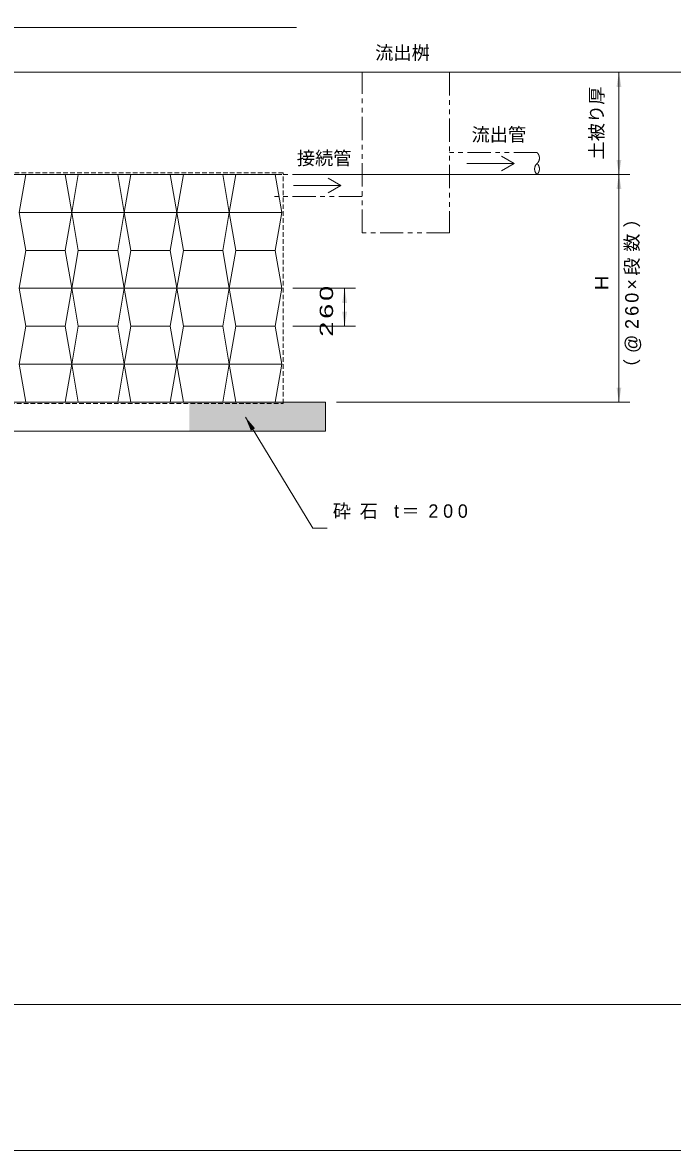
# Model space of a CAD drawing. Units: millimetres, scale not verified. Extents: x 0 to 41050, y -244 to 28700.
# Drawn here: x 8946 to 13402, y 0 to 7728 of the extents above; entities that cross this region are included whole.
import ezdxf
from ezdxf.enums import TextEntityAlignment as Align

# ---------------------------------------------------------------- set-up
doc = ezdxf.new("R2010")
doc.units = ezdxf.units.MM
doc.header["$LTSCALE"] = 50
doc.linetypes.add('USER1', pattern=[6.35, 3.175, -0.635, 0.635, -0.635, 0.635, -0.635])
doc.linetypes.add('USER3', pattern=[0.9525, 0.635, -0.3175])
for name, color, linetype, lineweight in [('P01-SSBB本体', 131, 'Continuous', 13), ('P02-SSBB補助部材', 41, 'Continuous', 13), ('P03-附帯工事', 7, 'USER1', 15), ('P04-寸法線', 142, 'Continuous', 13), ('P05-文字注釈', 7, 'Continuous', 20), ('V-nasSTD', 7, 'Continuous', 13)]:
    doc.layers.add(name, color=color, linetype=linetype, lineweight=lineweight)
doc.styles.add('標準ベクトル', font='')
doc.styles.get('標準ベクトル').set_extended_font_data('標準ベクトル')

# ---------------------------------------------------------------- blocks, each defined once
blk = doc.blocks.new('filled_arrow')
at = {"color": 0, "linetype": 'Continuous', "lineweight": -2}
blk.add_solid([(7.5, 1.25), (0, 0), (7.5, -1.25)], dxfattribs=at)

msp = doc.modelspace()

# ---------------------------------------------------------------- hatches: boundary and pattern name
at = {"layer": 'P03-附帯工事'}
msp.add_hatch(color=256, dxfattribs=at).paths.add_polyline_path([(11023.27, 5127.66), (10088.61, 5127.66), (10088.61, 4927.66), (11023.27, 4927.66)])

# ---------------------------------------------------------------- linework, layer by layer
at = {"layer": 'P01-SSBB本体'}
for p, q in [((8968.27, 6687.66), (8923.27, 6427.66)), ((9238.27, 6687.66), (8968.27, 6687.66)), ((9283.27, 6427.66), (9238.27, 6687.66)), ((9328.27, 6687.66), (9283.27, 6427.66)), ((9598.27, 6687.66), (9328.27, 6687.66)), ((9643.27, 6427.66), (9598.27, 6687.66)), ((9688.27, 6687.66), (9643.27, 6427.66)), ((9958.27, 6687.66), (9688.27, 6687.66)), ((10003.27, 6427.66), (9958.27, 6687.66)), ((10048.27, 6687.66), (10003.27, 6427.66)), ((10318.27, 6687.66), (10048.27, 6687.66)), ((10363.27, 6427.66), (10318.27, 6687.66)), ((10408.27, 6687.66), (10363.27, 6427.66)), ((10678.27, 6687.66), (10408.27, 6687.66)), ((10723.27, 6427.66), (10678.27, 6687.66)), ((8923.27, 6427.66), (9283.27, 6427.66)), ((8923.27, 6427.66), (9283.27, 6427.66)), ((8968.27, 6167.66), (8923.27, 6427.66)), ((9283.27, 6427.66), (9238.27, 6167.66)), ((9283.27, 6427.66), (9643.27, 6427.66)), ((9283.27, 6427.66), (9643.27, 6427.66)), ((9328.27, 6167.66), (9283.27, 6427.66)), ((9643.27, 6427.66), (9598.27, 6167.66)), ((9643.27, 6427.66), (10003.27, 6427.66)), ((9688.27, 6167.66), (9643.27, 6427.66)), ((9643.27, 6427.66), (10003.27, 6427.66)), ((10003.27, 6427.66), (9958.27, 6167.66)), ((10003.27, 6427.66), (10363.27, 6427.66)), ((10003.27, 6427.66), (10363.27, 6427.66)), ((10048.27, 6167.66), (10003.27, 6427.66)), ((10363.27, 6427.66), (10318.27, 6167.66)), ((10363.27, 6427.66), (10723.27, 6427.66)), ((10363.27, 6427.66), (10723.27, 6427.66)), ((10408.27, 6167.66), (10363.27, 6427.66)), ((10723.27, 6427.66), (10678.27, 6167.66)), ((8968.27, 6167.66), (8923.27, 5907.66)), ((9238.27, 6167.66), (8968.27, 6167.66)), ((9238.27, 6167.66), (8968.27, 6167.66)), ((9283.27, 5907.66), (9238.27, 6167.66)), ((9328.27, 6167.66), (9283.27, 5907.66)), ((9598.27, 6167.66), (9328.27, 6167.66)), ((9598.27, 6167.66), (9328.27, 6167.66)), ((9643.27, 5907.66), (9598.27, 6167.66)), ((9688.27, 6167.66), (9643.27, 5907.66)), ((9958.27, 6167.66), (9688.27, 6167.66)), ((9958.27, 6167.66), (9688.27, 6167.66)), ((10003.27, 5907.66), (9958.27, 6167.66)), ((10048.27, 6167.66), (10003.27, 5907.66)), ((10318.27, 6167.66), (10048.27, 6167.66)), ((10318.27, 6167.66), (10048.27, 6167.66)), ((10363.27, 5907.66), (10318.27, 6167.66)), ((10408.27, 6167.66), (10363.27, 5907.66)), ((10678.27, 6167.66), (10408.27, 6167.66)), ((10678.27, 6167.66), (10408.27, 6167.66)), ((10723.27, 5907.66), (10678.27, 6167.66)), ((8923.27, 5907.66), (9283.27, 5907.66)), ((8923.27, 5907.66), (9283.27, 5907.66)), ((8968.27, 5647.66), (8923.27, 5907.66)), ((9283.27, 5907.66), (9238.27, 5647.66)), ((9283.27, 5907.66), (9643.27, 5907.66)), ((9283.27, 5907.66), (9643.27, 5907.66)), ((9328.27, 5647.66), (9283.27, 5907.66)), ((9643.27, 5907.66), (9598.27, 5647.66)), ((9643.27, 5907.66), (10003.27, 5907.66)), ((9643.27, 5907.66), (10003.27, 5907.66)), ((9688.27, 5647.66), (9643.27, 5907.66)), ((10003.27, 5907.66), (9958.27, 5647.66)), ((10003.27, 5907.66), (10363.27, 5907.66)), ((10003.27, 5907.66), (10363.27, 5907.66)), ((10048.27, 5647.66), (10003.27, 5907.66)), ((10363.27, 5907.66), (10318.27, 5647.66)), ((10363.27, 5907.66), (10723.27, 5907.66)), ((10363.27, 5907.66), (10723.27, 5907.66)), ((10408.27, 5647.66), (10363.27, 5907.66)), ((10723.27, 5907.66), (10678.27, 5647.66)), ((8968.27, 5647.66), (8923.27, 5387.66)), ((9238.27, 5647.66), (8968.27, 5647.66)), ((9238.27, 5647.66), (8968.27, 5647.66)), ((9283.27, 5387.66), (9238.27, 5647.66)), ((9328.27, 5647.66), (9283.27, 5387.66)), ((9598.27, 5647.66), (9328.27, 5647.66)), ((9598.27, 5647.66), (9328.27, 5647.66)), ((9643.27, 5387.66), (9598.27, 5647.66)), ((9688.27, 5647.66), (9643.27, 5387.66)), ((9958.27, 5647.66), (9688.27, 5647.66)), ((9958.27, 5647.66), (9688.27, 5647.66)), ((10003.27, 5387.66), (9958.27, 5647.66)), ((10048.27, 5647.66), (10003.27, 5387.66)), ((10318.27, 5647.66), (10048.27, 5647.66)), ((10318.27, 5647.66), (10048.27, 5647.66)), ((10363.27, 5387.66), (10318.27, 5647.66)), ((10408.27, 5647.66), (10363.27, 5387.66)), ((10678.27, 5647.66), (10408.27, 5647.66)), ((10678.27, 5647.66), (10408.27, 5647.66)), ((10723.27, 5387.66), (10678.27, 5647.66)), ((8923.27, 5387.66), (9283.27, 5387.66)), ((8968.27, 5127.66), (8923.27, 5387.66)), ((8923.27, 5387.66), (9283.27, 5387.66)), ((9283.27, 5387.66), (9238.27, 5127.66)), ((9283.27, 5387.66), (9643.27, 5387.66)), ((9328.27, 5127.66), (9283.27, 5387.66)), ((9283.27, 5387.66), (9643.27, 5387.66)), ((9643.27, 5387.66), (9598.27, 5127.66)), ((9643.27, 5387.66), (10003.27, 5387.66)), ((9688.27, 5127.66), (9643.27, 5387.66)), ((9643.27, 5387.66), (10003.27, 5387.66)), ((10003.27, 5387.66), (9958.27, 5127.66)), ((10003.27, 5387.66), (10363.27, 5387.66)), ((10048.27, 5127.66), (10003.27, 5387.66)), ((10003.27, 5387.66), (10363.27, 5387.66)), ((10363.27, 5387.66), (10318.27, 5127.66)), ((10363.27, 5387.66), (10723.27, 5387.66)), ((10408.27, 5127.66), (10363.27, 5387.66)), ((10363.27, 5387.66), (10723.27, 5387.66)), ((10723.27, 5387.66), (10678.27, 5127.66)), ((9238.27, 5127.66), (8968.27, 5127.66)), ((9598.27, 5127.66), (9328.27, 5127.66)), ((9958.27, 5127.66), (9688.27, 5127.66)), ((10318.27, 5127.66), (10048.27, 5127.66)), ((10678.27, 5127.66), (10408.27, 5127.66))]:
    msp.add_line(p, q, dxfattribs=at)
at = {"layer": 'P02-SSBB補助部材'}
msp.add_line((4963.27, 6687.66), (10723.27, 6687.66), dxfattribs=at)
at = {"layer": 'P02-SSBB補助部材', "linetype": 'USER3'}
msp.add_lwpolyline([(4953.27, 5117.66), (10733.27, 5117.66), (10733.27, 6697.66), (4953.27, 6697.66)], close=True, dxfattribs=at)
at = {"layer": 'P03-附帯工事', "linetype": 'Continuous', "lineweight": 13}
msp.add_line((14345.74, 7387.66), (2352.27, 7387.66), dxfattribs=at)
at = {"layer": 'P03-附帯工事'}
for p, q in [((12473.27, 6837.66), (11873.27, 6837.66)), ((11273.27, 6687.66), (10673.27, 6687.66)), ((12473.27, 6687.66), (11873.27, 6687.66)), ((11273.27, 6537.66), (10673.27, 6537.66))]:
    msp.add_line(p, q, dxfattribs=at)
msp.add_lwpolyline([(11873.27, 6287.66), (11273.27, 6287.66), (11273.27, 7387.66), (11873.27, 7387.66)], close=True, dxfattribs=at)
at = {"layer": 'P03-附帯工事', "color": 2, "linetype": 'Continuous', "lineweight": 13}
for points in [[(11991.42, 6762.66), (12316.98, 6762.66), (12229.5, 6813.33)], [(11991.42, 6762.66), (12316.98, 6762.66), (12229.5, 6712)], [(10803.28, 6612.66), (11128.84, 6612.66), (11041.36, 6663.33)], [(10803.28, 6612.66), (11128.84, 6612.66), (11041.36, 6562)]]:
    msp.add_lwpolyline(points, dxfattribs=at)
at = {"layer": 'P03-附帯工事', "linetype": 'Continuous', "lineweight": 13}
msp.add_lwpolyline([(4663.27, 4927.66), (11023.27, 4927.66), (11023.27, 5127.66), (4663.27, 5127.66)], close=True, dxfattribs=at)
at = {"layer": 'P03-附帯工事'}
for centre, start, end in [((12439.12, 6800.16), 312.3169, 47.6831), ((12507.41, 6725.16), 132.3169, 227.6831), ((12439.12, 6725.16), 312.3169, 47.6831)]:
    msp.add_arc(centre, 50.72, start, end, dxfattribs=at)
at = {"layer": 'P04-寸法線'}
for p, q in [((13034.98, 6687.66), (13034.98, 7387.66)), ((10798.27, 6687.66), (13109.98, 6687.66)), ((10798.27, 6687.66), (13109.98, 6687.66)), ((13034.98, 5127.66), (13034.98, 6687.66)), ((10798.27, 5907.66), (11229.02, 5907.66)), ((11154.02, 5647.66), (11154.02, 5907.66)), ((10798.27, 5647.66), (11229.02, 5647.66)), ((11098.27, 5127.66), (13109.98, 5127.66))]:
    msp.add_line(p, q, dxfattribs=at)
for points in [[(7284.62, 6549.33), (7837.35, 7695.62), (7937.35, 7695.62), (10823.07, 7695.62)], [(10473.57, 5025.55), (10935.3, 4264.64), (11035.3, 4264.64)]]:
    msp.add_lwpolyline(points, dxfattribs=at)
at = {"layer": 'P05-文字注釈'}
msp.add_lwpolyline([(0, 14850), (21000, 14850), (21000, 0), (0, 0)], close=True, dxfattribs=at)
at = {"layer": 'V-nasSTD'}
msp.add_line((1000, 1000), (41050, 1000), dxfattribs=at)

# ---------------------------------------------------------------- block references
at = {"layer": 'P04-寸法線', "xscale": 13.3, "yscale": 13.3}
for p, rotation in [((13034.98, 7387.66), 270), ((13034.98, 6687.66), 90), ((13034.98, 6687.66), 270), ((11154.02, 5907.66), 270), ((11154.02, 5647.66), 90), ((13034.98, 5127.66), 90), ((10473.57, 5025.55), 301.3)]:
    msp.add_blockref('filled_arrow', p, dxfattribs=dict(at, rotation=rotation))

# ---------------------------------------------------------------- texts
at = {"layer": 'P04-寸法線', "style": '標準ベクトル'}
msp.add_text('土被り厚', height=91.64, rotation=90, dxfattribs=at).set_placement((12835.43, 7040.07), align=Align.TOP_CENTER)
at = {"layer": 'P04-寸法線', "style": '標準ベクトル', "width": 1.15}
msp.add_text('H', height=91.64, rotation=90, dxfattribs=at).set_placement((12871.15, 5944.38), align=Align.TOP_CENTER)
at = {"layer": 'P04-寸法線', "insert": (10983.15, 5760.17), "char_height": 91.64, "attachment_point": 2, "rotation": 90, "style": '標準ベクトル'}
msp.add_mtext('\\T1.2;\\W1.5;260', dxfattribs=at)
at = {"layer": 'P04-寸法線', "color": 7, "insert": (11072.8, 4427.14), "char_height": 91.64, "attachment_point": 1, "style": '標準ベクトル'}
msp.add_mtext('\\T1.48;砕石\\~t＝200', dxfattribs=at)
at = {"layer": 'P05-文字注釈', "style": '標準ベクトル'}
msp.add_text('流出桝', height=91.64, dxfattribs=at).set_placement((11363.2, 7567.28), align=Align.TOP_LEFT)
for s, p in [('流出管', (12399.18, 7006.88)), ('接続管', (11201.06, 6845.28))]:
    msp.add_text(s, height=91.64, dxfattribs=at).set_placement(p, align=Align.TOP_RIGHT)
at = {"layer": 'P05-文字注釈', "insert": (13077.7, 5299.73), "char_height": 91.64, "attachment_point": 1, "rotation": 90, "style": '標準ベクトル'}
msp.add_mtext('\\T1.32;（@260×段数）', dxfattribs=at)

doc.saveas('drawing.dxf')
